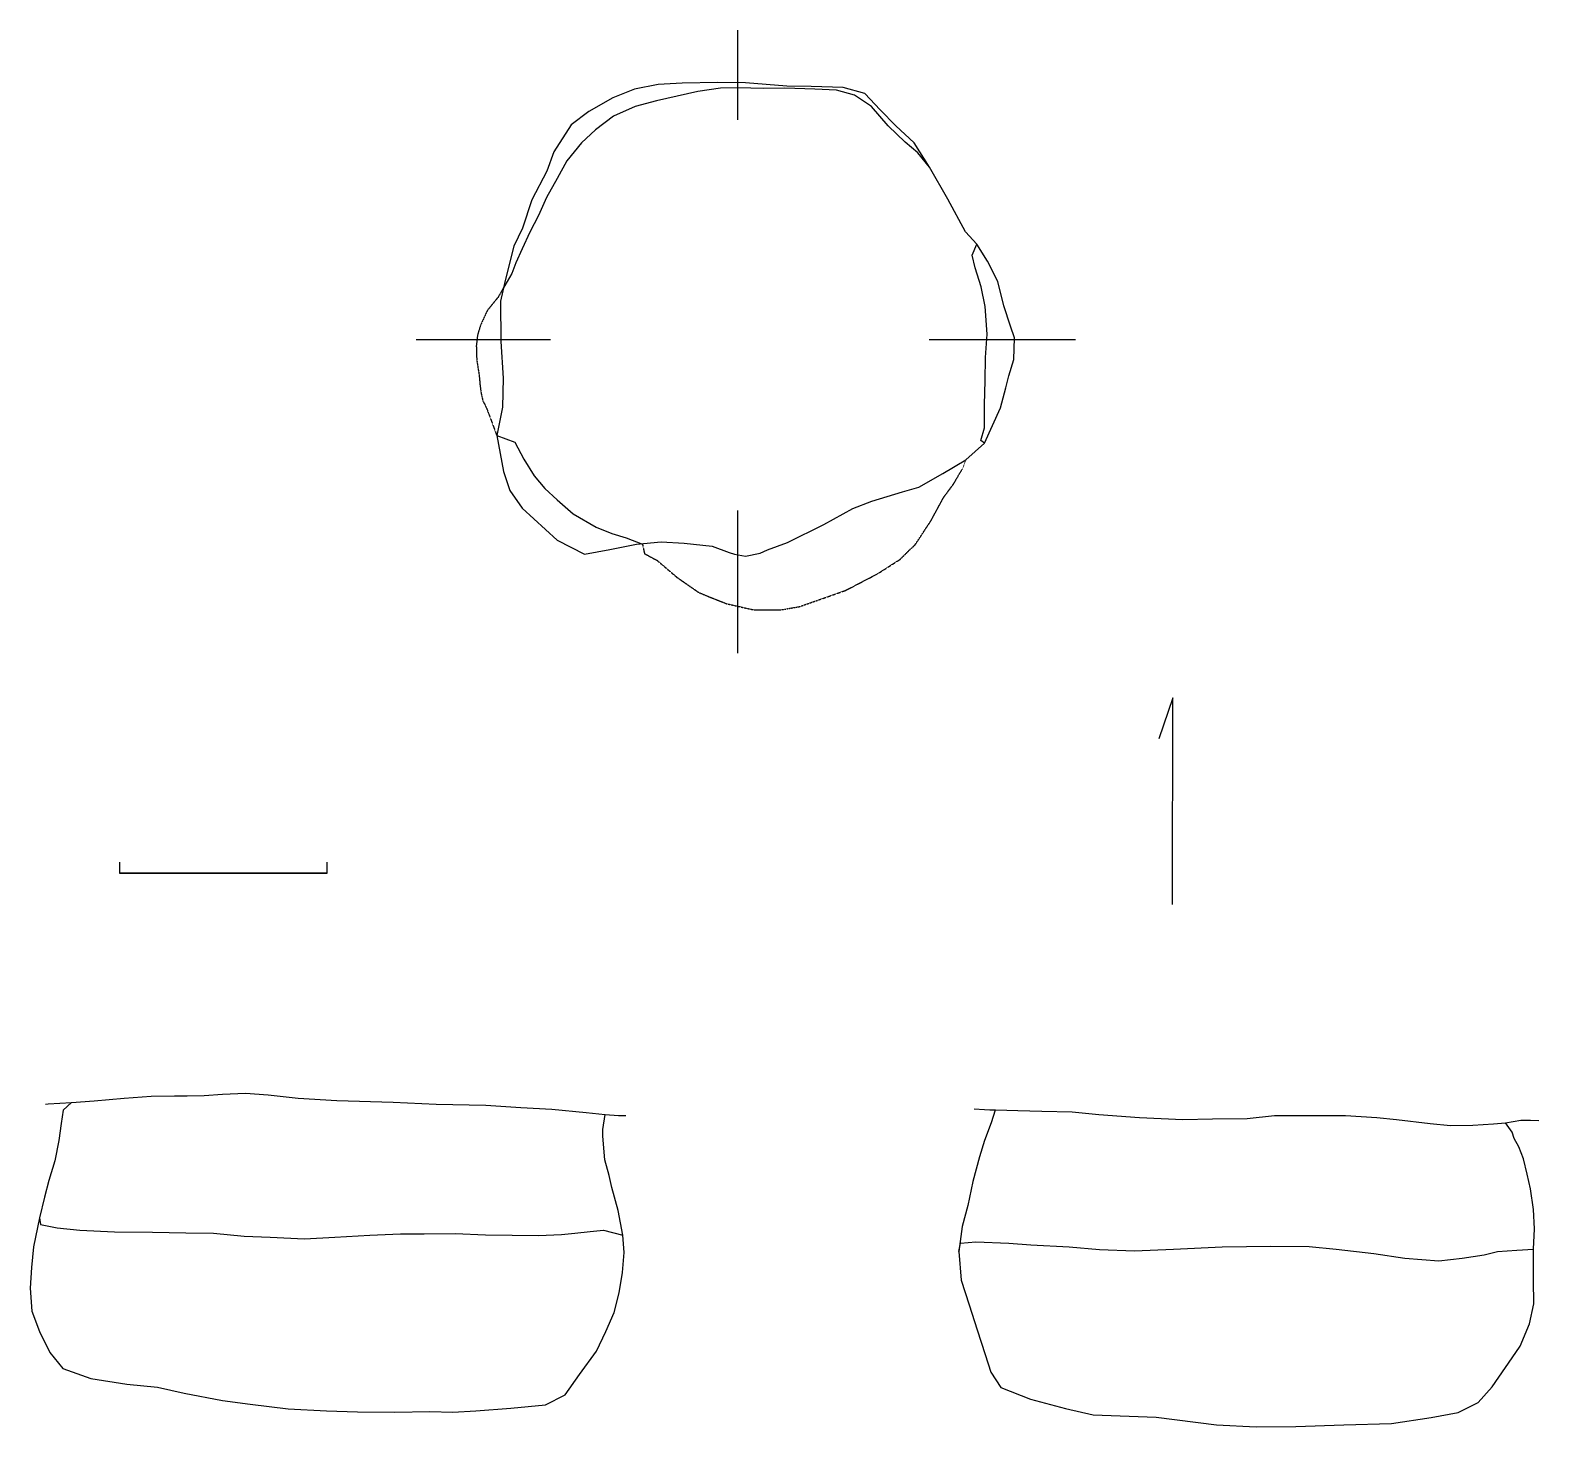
# Model space of a CAD drawing. Extents: x 5153 to 45044, y 4403 to 41326.
import ezdxf

# ---------------------------------------------------------------- set-up
doc = ezdxf.new("R2010")
doc.units = 0
doc.linetypes.add('HIDDEN', pattern=[0.375, 0.25, -0.125])
doc.layers.add('LAYER1', color=7, linetype='CONTINUOUS')

msp = doc.modelspace()

# ---------------------------------------------------------------- linework, layer by layer
at = {"layer": 'LAYER1', "color": 3, "linetype": 'CONTINUOUS'}
for points in [[(23860.634, 38957.6812), (23860.634, 41325.9244)], [(15356.4966, 33144.721), (18908.8543, 33144.721)], [(28920.0664, 33144.721), (32795.3629, 33144.721)], [(23860.634, 24855.8698), (23860.634, 28623.5303)]]:
    msp.add_lwpolyline(points, dxfattribs=at)
at = {"layer": 'LAYER1', "color": 7, "linetype": 'CONTINUOUS'}
for points in [[(23636.4771, 27520.7206), (23779.9345, 27476.5764), (24066.8326, 27421.4074), (24453.0463, 27498.6401), (24651.6703, 27586.9286), (25181.3414, 27785.5549), (26141.3656, 28260.038), (26902.7634, 28679.3712), (27410.3684, 28877.9951), (28215.9128, 29120.7514), (28646.2684, 29242.1427), (29286.275, 29606.2902), (29893.1931, 29970.4377), (30389.7566, 30411.818), (30809.0731, 31338.7394), (30952.5305, 31868.4081), (31029.7799, 32188.4281), (31162.1959, 32618.7836), (31184.2597, 33192.5822), (31073.9074, 33501.5608), (30897.3615, 34042.2686), (30742.8651, 34682.2752), (30467.006, 35222.9829), (30180.0912, 35664.3798), (29882.1517, 35995.4222), (29418.691, 36856.1356), (28933.1665, 37705.8076), (28524.8747, 38345.8285), (28039.3503, 38798.2502), (27631.0585, 39217.5667), (27222.7834, 39647.9222), (26648.9705, 39813.4434), (25799.2985, 39835.5238), (25159.2752, 39846.5486), (24066.8326, 39934.837), (23338.5399, 39945.8594), (22389.5548, 39923.7956), (21760.5729, 39890.6928), (21131.591, 39769.3135), (20557.7757, 39537.5843), (19928.7938, 39173.4368), (19454.2941, 38820.314), (19001.8748, 38114.0994), (18814.2874, 37595.4554), (18417.0371, 36845.0942), (18174.2665, 36094.7354), (17942.535, 35620.2356), (17710.8058, 34704.3556), (17589.4289, 34163.6455), (17600.4536, 33093.2691), (17655.6369, 32122.2177), (17644.5978, 31360.8199), (17490.1157, 30610.4444), (17666.6616, 29661.4592), (17832.1828, 29153.8542), (18163.2251, 28690.3959), (19090.1465, 27840.7239), (19807.4169, 27476.5764), (20480.5287, 27597.9533), (21186.7576, 27741.4107), (21837.8056, 27796.5773), (22444.7213, 27763.4745), (23184.0578, 27686.2418), (23636.4771, 27520.7206)], [(28933.1665, 37705.8076), (28624.1879, 38080.9942), (28293.1456, 38367.8923), (27840.7263, 38798.2502), (27399.3293, 39305.8551), (26946.9077, 39603.7923), (26472.4079, 39736.2107), (25898.6117, 39769.3135), (25104.1062, 39791.3796), (24552.3595, 39780.3382), (23868.2086, 39802.4187), (23404.7479, 39791.3796), (22808.8689, 39703.1055), (22257.1364, 39581.7118), (21716.4287, 39460.3349), (21153.6548, 39305.8551), (20579.8418, 39052.0431), (20105.3564, 38687.8956), (19730.1674, 38345.8285), (19343.9561, 37871.3288), (19090.1465, 37407.8681), (18803.2484, 36900.2632), (18593.583, 36425.7801), (18361.8515, 35984.3832), (18163.2251, 35542.9862), (17997.7039, 35178.8387), (17887.366, 34891.9406), (17765.9748, 34682.2752), (17644.5978, 34472.6241), (17644.5978, 34472.6241)], [(30389.7566, 30411.818), (30290.4434, 30478.0284), (30389.7566, 30809.0707), (30389.7566, 31427.0279), (30400.798, 32056.0097), (30411.8204, 32673.9526), (30455.9646, 33291.893), (30400.798, 34020.1881), (30301.4848, 34538.8344), (30135.9637, 35046.4227), (30058.7143, 35377.465), (30180.0912, 35664.3798)], [(17490.1157, 30610.4444), (17964.6011, 30433.8984), (18207.3693, 29981.4625), (18483.2451, 29540.0822), (18759.1042, 29209.0399), (19090.1465, 28911.1003), (19509.4773, 28535.9138), (20116.3811, 28182.8053), (20535.7119, 28017.2841), (20910.8842, 27906.9319), (21341.2397, 27741.4107), (21341.2397, 27741.4107)], [(35370.4885, 23671.7529), (34994.1773, 22592.8798)], [(35359.4471, 18209.54), (35370.4885, 23671.7529)], [(35359.4471, 18209.54), (35370.4885, 23671.7529)], [(7511.8831, 19329.5742), (7511.8831, 19036.3047)], [(13007.1827, 19036.3047), (13007.1827, 19332.4167)], [(7511.8831, 19036.3047), (10259.5415, 19036.3047)], [(10259.5415, 19036.3047), (7511.8831, 19036.3047)], [(10259.5415, 19036.3047), (13007.1827, 19036.3047)], [(13007.1827, 19036.3047), (10259.5415, 19036.3047)], [(5561.5243, 12932.7449), (5627.7329, 12943.7851), (6245.6746, 12976.8891), (6841.5525, 13021.0345), (7636.0555, 13087.2425), (8353.3264, 13142.4115), (8971.2681, 13153.4517), (9302.311, 13153.4517), (9754.7315, 13164.4753), (10240.2715, 13197.5804), (10847.1741, 13219.6597), (11443.052, 13175.5155), (12237.555, 13087.2425), (13263.7884, 13032.0581), (14753.4826, 12987.9294), (15890.0682, 12932.7449), (17203.2009, 12910.6811), (18130.1223, 12844.472), (18946.7058, 12800.3277), (19851.5468, 12712.0548), (20359.1517, 12656.887), (20712.2578, 12634.8066), (20899.8594, 12634.8066)], [(6245.6746, 12976.8891), (6024.9845, 12778.264), (5969.8161, 12425.1567), (5914.6316, 11972.7207), (5804.2943, 11432.0272), (5649.7973, 10913.3809), (5528.4197, 10472.0018), (5396.0026, 9931.2923), (5241.521, 9158.8542), (5186.3366, 8618.1608), (5153.2326, 8066.4116), (5197.3768, 7459.5096), (5396.0026, 6918.8007), (5671.8771, 6367.0676), (6013.9448, 5947.7356), (6753.2795, 5682.9013), (7713.3043, 5528.4197), (8518.8476, 5451.1715), (9225.0628, 5296.6894), (10240.2715, 5098.0636), (10968.5665, 4998.751), (11972.7207, 4877.3735), (12987.9294, 4822.1894), (13804.4974, 4800.125), (14797.6268, 4789.0851), (15724.547, 4811.1649), (16331.4651, 4789.0851), (16938.3665, 4822.1894), (17865.288, 4899.4379), (18781.1823, 4987.7108), (19299.8119, 5252.5452), (19675.0009, 5782.2145), (20127.4202, 6400.1716), (20370.1907, 6918.8007), (20590.8809, 7426.4056), (20723.2992, 7945.0347), (20811.571, 8485.7436), (20855.7152, 9015.4123), (20822.6124, 9467.8322), (20701.2331, 10118.879), (20535.7119, 10725.7971), (20458.4649, 11045.7993), (20348.1103, 11465.1312), (20292.9413, 12083.0729), (20292.9413, 12259.6343), (20359.1517, 12656.887)], [(30389.7566, 12789.3042), (30665.6324, 12778.264), (30566.3192, 12436.1802), (30389.7566, 11972.7207), (30257.3406, 11542.364), (30080.778, 10891.3183), (29948.3621, 10251.2962), (29793.8799, 9699.5626), (29705.6058, 9037.4767), (29771.8161, 8276.0776), (29981.4649, 7625.0314), (30191.1302, 6962.9449), (30400.798, 6311.8832), (30555.2778, 5848.4231), (30820.1121, 5440.1468), (31603.5761, 5131.1682), (32530.4976, 4888.3979), (33258.7926, 4722.8765), (34925.0481, 4656.6679), (36525.0933, 4458.0418), (37573.3916, 4402.8732), (38621.69, 4413.9134), (39890.6952, 4458.0418), (41148.6566, 4491.1461), (42196.9573, 4645.6434), (42914.2253, 4778.0606), (43443.894, 5042.8953), (43808.0415, 5462.2112), (44337.7102, 6223.6102), (44547.3637, 6532.5894), (44801.1733, 7128.4667), (44911.5112, 7658.136), (44900.4841, 8276.0776), (44900.4841, 9103.6853), (44933.5893, 9633.354), (44900.4841, 10151.983), (44823.237, 10692.692), (44734.9629, 11078.9045), (44635.6521, 11487.1962), (44514.2585, 11807.1983), (44392.8791, 12027.9051), (44337.7102, 12193.4263), (44161.1524, 12436.1802)], [(30113.8832, 12811.368), (30389.7566, 12789.3042), (31272.5338, 12767.2237), (31901.5157, 12745.16), (32707.0578, 12734.1197), (33413.2891, 12656.887), (34483.6512, 12579.6376), (35631.277, 12524.4698), (36414.7411, 12546.5336), (37330.6234, 12557.5738), (38058.9161, 12634.8066), (38588.5872, 12634.8066), (39305.8575, 12634.8066), (39934.8394, 12634.8066), (40762.4453, 12579.6376), (41281.0773, 12524.4698), (42174.8935, 12425.1567), (42704.5622, 12369.9722), (43300.4366, 12381.0124), (43841.1467, 12414.1164), (44161.1524, 12436.1802), (44569.4417, 12513.4296), (44823.237, 12513.4296), (45043.9272, 12502.3894)], [(5396.0026, 9931.2923), (5429.1072, 9754.7309), (5870.5029, 9666.458), (6466.3808, 9600.2494), (7382.2614, 9556.1052), (8386.4304, 9545.081), (9269.207, 9534.0408), (9997.5021, 9523.0006), (10814.0701, 9445.7678), (11498.2352, 9412.6638), (12403.0762, 9368.5196), (13208.6195, 9412.6638), (14135.5409, 9467.8322), (14941.0842, 9500.9368), (15570.0649, 9500.9368), (16386.6341, 9511.9764), (17192.1762, 9478.8724), (17898.3908, 9467.8322), (18593.583, 9456.792), (19200.4987, 9489.8966), (19553.6072, 9523.0006), (19961.899, 9567.1454), (20315.0075, 9600.2494), (20822.6124, 9467.8322)], [(29705.6058, 9037.4767), (29749.7357, 9258.1668), (30158.0274, 9291.2714), (31029.7799, 9258.1668), (31614.6176, 9214.0381), (32629.8107, 9158.8542), (33424.3138, 9092.6456), (34351.2352, 9059.541), (35388.5088, 9103.6853), (36668.5364, 9158.8542), (37959.6053, 9180.9341), (38974.8128, 9169.8939), (39681.0274, 9103.6853), (40685.1982, 8982.3083), (41501.7674, 8860.9153), (42395.5837, 8794.7067), (43013.5218, 8860.9153), (43598.3785, 8949.2037), (43951.4846, 9037.4767), (44205.2942, 9059.541), (44459.0895, 9070.5813), (44900.4841, 9103.6853)]]:
    msp.add_lwpolyline(points, dxfattribs=at)
at = {"layer": 'LAYER1', "color": 7, "linetype": 'HIDDEN'}
for points in [[(17644.5978, 34472.6241), (17523.2185, 34262.9587), (17236.3061, 33909.8526), (17059.7602, 33523.6246), (16982.5108, 33269.8293), (16949.4056, 32982.9312), (16960.447, 32618.7836), (17026.655, 32188.4281), (17048.7188, 31934.6161), (17081.8239, 31702.8869), (17125.9682, 31515.302), (17170.0957, 31438.0526), (17225.2813, 31316.6756), (17302.5141, 31118.0493), (17490.1157, 30610.4444)], [(21341.2397, 27741.4107), (21396.4253, 27487.6154), (21727.4677, 27311.0528), (22257.1364, 26858.6335), (22830.935, 26461.3808), (23150.9526, 26328.9648), (23570.2691, 26163.4436), (24298.5642, 25997.9225), (24982.715, 25997.9225), (25490.3199, 26086.1942), (25997.9249, 26262.7568), (26715.1785, 26516.5498), (27564.8505, 26957.9467), (28149.7049, 27333.119), (28557.9799, 27730.3693), (28966.2717, 28348.3264), (29308.3554, 28977.3083), (29562.1484, 29319.3778), (29804.9189, 29727.6695), (29893.1931, 29970.4377)]]:
    msp.add_lwpolyline(points, dxfattribs=at)

doc.saveas('drawing.dxf')
